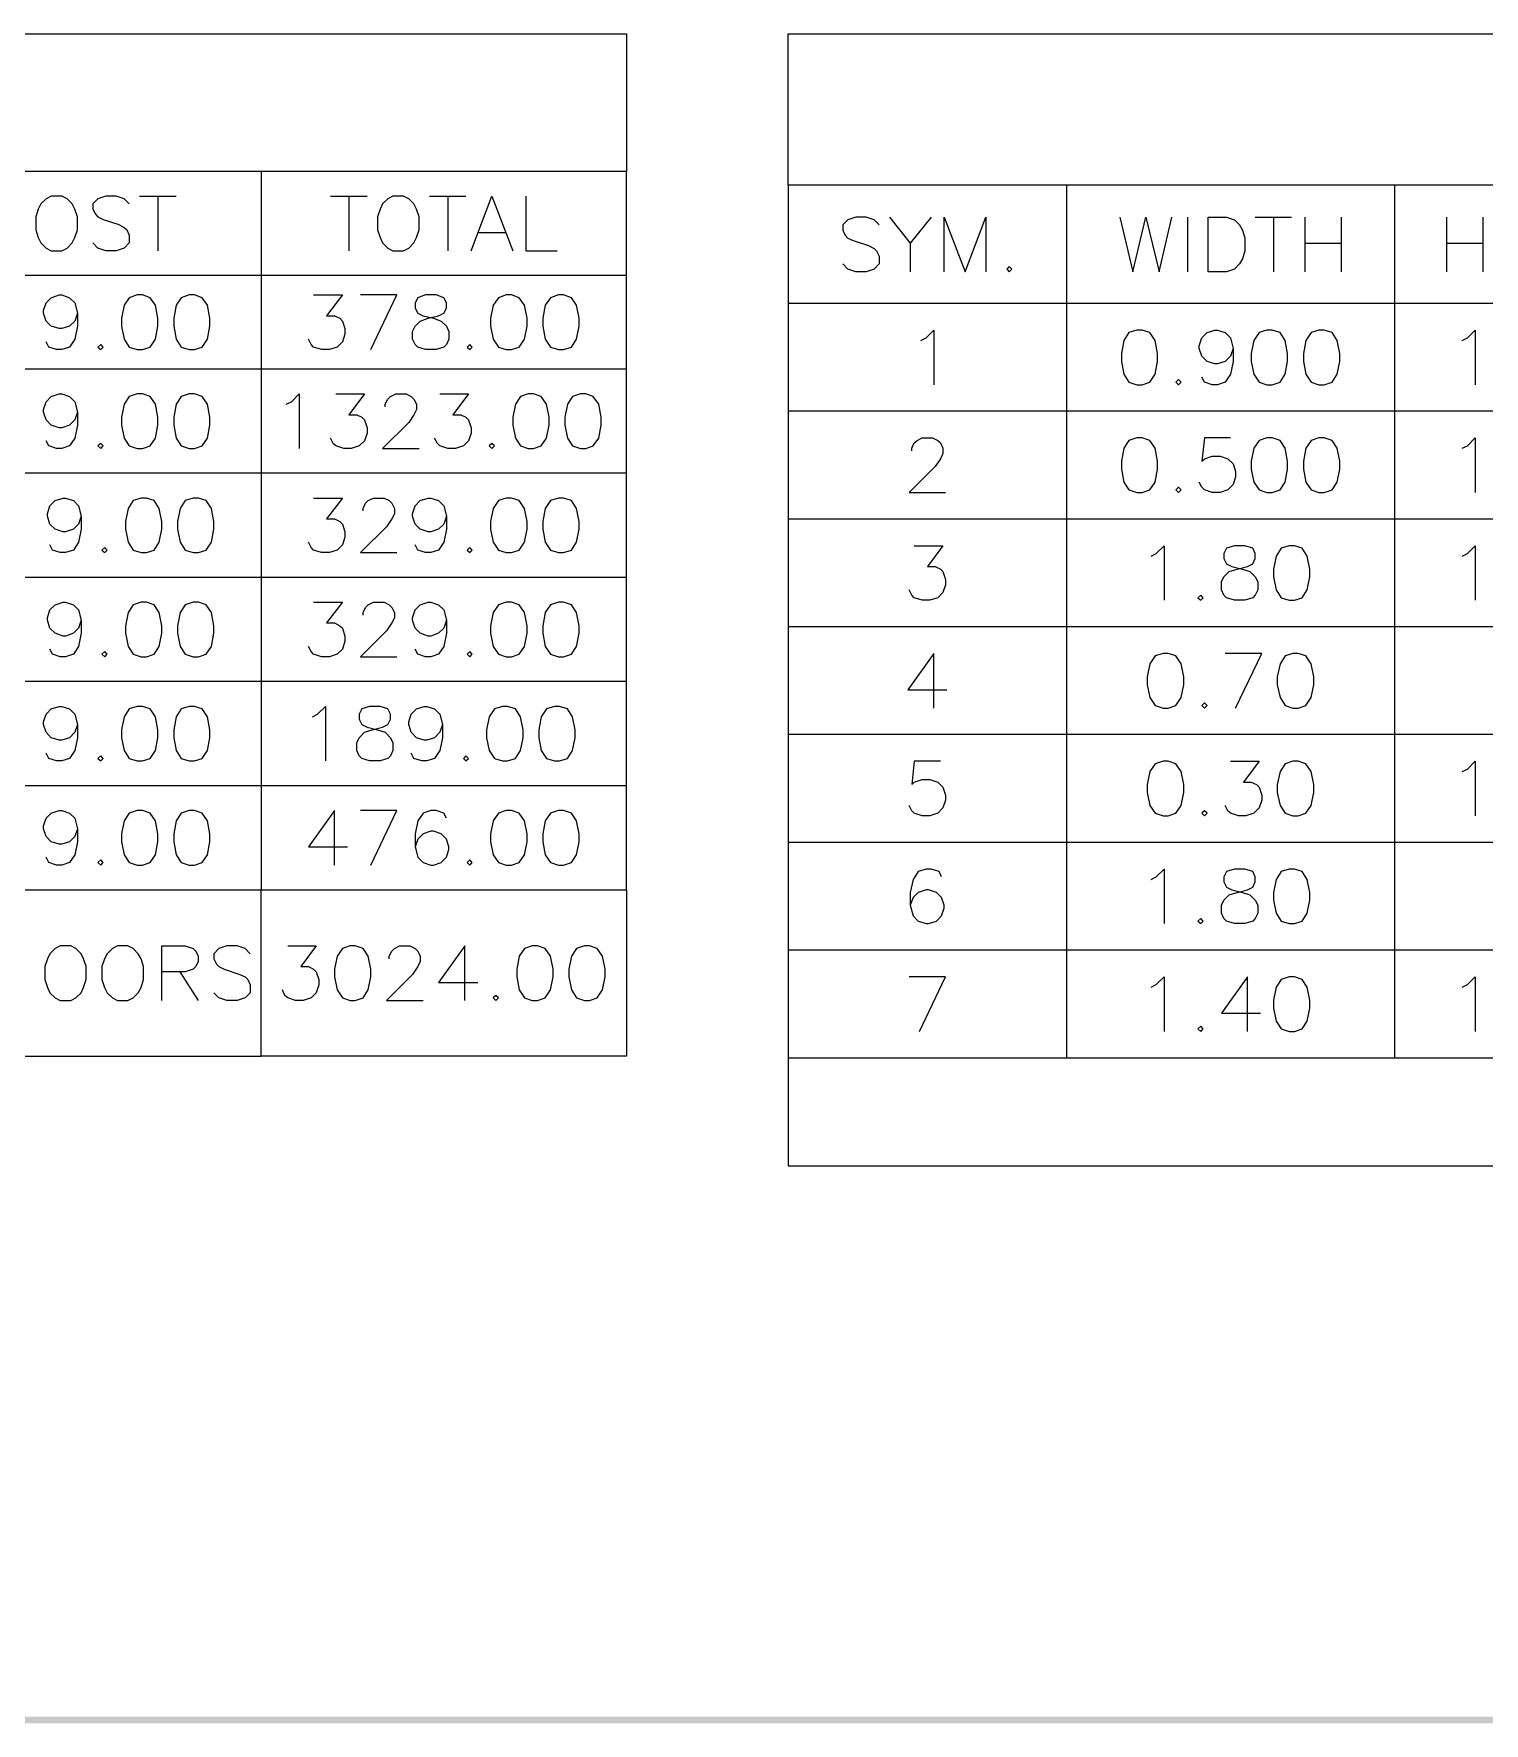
# Paper-space layout 'ISO A1' of a CAD drawing. Extents: x 0 to 817, y 0 to 553.
# Drawn here: x 308.7 to 441.4, y 0 to 154.6 of the extents above; entities that cross this region are included whole.
import ezdxf
from ezdxf.xclip import XClip

# ---------------------------------------------------------------- set-up
doc = ezdxf.new("R2010")
doc.units = 0
doc.header["$XCLIPFRAME"] = 0
doc.layers.add('Schedules', color=7, linetype='Continuous')
doc.layers.add('Text', color=7, linetype='Continuous')

# ---------------------------------------------------------------- blocks, each defined once
blk = doc.blocks.new('Viewport6')
at = {"linetype": 'Continuous', "lineweight": 25, "true_color": 0x000000}
blk.add_hatch(color=18, dxfattribs=at).paths.add_polyline_path([(764.45, 0), (0, 0), (0, 0.59), (764.45, 0.59)])
at = {"layer": 'Schedules', "color": 18, "linetype": 'Continuous', "lineweight": 25, "true_color": 0x000000}
for p, q in [((318.35, 139.75), (321.7, 139.75)), ((320.03, 139.75), (320.03, 134.75)), ((335.82, 139.75), (339.16, 139.75)), ((337.49, 139.75), (337.49, 134.75)), ((344.88, 139.75), (348.2, 139.75)), ((346.55, 139.75), (346.55, 134.75)), ((390.77, 137.82), (388.86, 135.45)), ((414.22, 137.82), (414.22, 132.82)), ((420.42, 137.82), (423.74, 137.82)), ((422.09, 137.82), (422.09, 132.82)), ((424.95, 137.82), (424.95, 132.82)), ((428.27, 137.82), (428.27, 132.82)), ((437.93, 137.82), (437.93, 132.82)), ((441.25, 137.82), (441.25, 132.82)), ((349.38, 136.42), (351.78, 136.42)), ((424.95, 135.45), (428.27, 135.45)), ((437.93, 135.45), (441.25, 135.45)), ((296.06, 76.27), (329.47, 76.27)), ((322.04, 68.75), (323.71, 66.15)), ((296.06, 61.03), (329.47, 61.03)), ((377.68, 60.88), (403.15, 60.88)), ((377.68, 60.88), (377.68, 51.01)), ((403.15, 60.88), (433.16, 60.88)), ((433.16, 60.88), (467.2, 60.88)), ((377.68, 51.01), (403.15, 51.01)), ((403.15, 51.01), (433.16, 51.01)), ((433.16, 51.01), (467.2, 51.01))]:
    blk.add_line(p, q, dxfattribs=at)
for points in [[(7.9, 142.01), (7.9, 154.61), (32.26, 154.61), (63.52, 154.61), (96.46, 154.61), (163.2, 154.61), (203.75, 154.61), (268.61, 154.61), (296.06, 154.61), (329.47, 154.61), (362.89, 154.61), (362.89, 142.01)], [(377.68, 140.74), (377.68, 154.61), (403.15, 154.61), (433.16, 154.61), (467.2, 154.61), (531.49, 154.61), (574.12, 154.61), (640.05, 154.61), (668.63, 154.61), (703.15, 154.61), (737.67, 154.61), (737.67, 140.74)], [(329.47, 142.01), (296.06, 142.01), (296.06, 132.49)], [(362.89, 132.49), (362.89, 142.01), (329.47, 142.01), (329.47, 132.49)], [(403.15, 140.74), (377.68, 140.74), (377.68, 129.92)], [(433.16, 140.74), (403.15, 140.74), (403.15, 129.92)], [(467.2, 140.74), (433.16, 140.74), (433.16, 129.92)], [(310.27, 139.75), (309.8, 139.51), (309.32, 139.05), (309.08, 138.56), (308.85, 137.84), (308.85, 136.66), (309.08, 135.96), (309.32, 135.47), (309.8, 135), (310.27, 134.75), (311.22, 134.75), (311.71, 135), (312.17, 135.47), (312.41, 135.96), (312.66, 136.66), (312.66, 137.84), (312.41, 138.56), (312.17, 139.05), (311.71, 139.51), (311.22, 139.75), (310.27, 139.75)], [(317.4, 139.05), (316.94, 139.51), (316.22, 139.75), (315.26, 139.75), (314.54, 139.51), (314.08, 139.05), (314.08, 138.56), (314.31, 138.09), (314.54, 137.84), (315.03, 137.61), (316.45, 137.14), (316.94, 136.89), (317.17, 136.66), (317.4, 136.19), (317.4, 135.47), (316.94, 135), (316.22, 134.75), (315.26, 134.75), (314.54, 135), (314.08, 135.47)], [(341.53, 139.75), (341.07, 139.51), (340.58, 139.05), (340.35, 138.56), (340.11, 137.84), (340.11, 136.66), (340.35, 135.96), (340.58, 135.47), (341.07, 135), (341.53, 134.75), (342.48, 134.75), (342.97, 135), (343.44, 135.47), (343.69, 135.96), (343.92, 136.66), (343.92, 137.84), (343.69, 138.56), (343.44, 139.05), (342.97, 139.51), (342.48, 139.75), (341.53, 139.75)], [(348.69, 134.75), (350.59, 139.75), (352.5, 134.75)], [(353.68, 139.75), (353.68, 134.75), (356.54, 134.75)], [(386, 137.12), (385.54, 137.59), (384.82, 137.82), (383.87, 137.82), (383.15, 137.59), (382.68, 137.12), (382.68, 136.63), (382.91, 136.17), (383.15, 135.91), (383.63, 135.68), (385.05, 135.22), (385.54, 134.96), (385.77, 134.73), (386, 134.26), (386, 133.54), (385.54, 133.06), (384.82, 132.82), (383.87, 132.82), (383.15, 133.06), (382.68, 133.54)], [(386.96, 137.82), (388.86, 135.45), (388.86, 132.82)], [(391.97, 132.82), (391.97, 137.82), (393.88, 132.82), (395.78, 137.82), (395.78, 132.82)], [(408.04, 137.82), (409.22, 132.82), (410.41, 137.82), (411.62, 132.82), (412.8, 137.82)], [(416.12, 132.82), (416.12, 137.82), (417.8, 137.82), (418.52, 137.59), (418.98, 137.12), (419.24, 136.63), (419.47, 135.91), (419.47, 134.73), (419.24, 134.01), (418.98, 133.54), (418.52, 133.06), (417.8, 132.82), (416.12, 132.82)], [(397.92, 133.31), (397.69, 133.06), (397.92, 132.82), (398.15, 133.06), (397.92, 133.31)], [(329.47, 132.49), (296.06, 132.49), (296.06, 123.91)], [(362.89, 123.91), (362.89, 132.49), (329.47, 132.49), (329.47, 123.91)], [(312.66, 129.04), (312.41, 128.32), (311.94, 127.85), (311.22, 127.62), (310.99, 127.62), (310.27, 127.85), (309.8, 128.32), (309.55, 129.04), (309.55, 129.27), (309.8, 129.99), (310.27, 130.45), (310.99, 130.71), (311.22, 130.71), (311.94, 130.45), (312.41, 129.99), (312.66, 129.04), (312.66, 127.85), (312.41, 126.66), (311.94, 125.94), (311.22, 125.71), (310.75, 125.71), (310.03, 125.94), (309.8, 126.41)], [(318.12, 130.71), (317.4, 130.45), (316.94, 129.76), (316.7, 128.57), (316.7, 127.85), (316.94, 126.66), (317.4, 125.94), (318.12, 125.71), (318.61, 125.71), (319.31, 125.94), (319.79, 126.66), (320.03, 127.85), (320.03, 128.57), (319.79, 129.76), (319.31, 130.45), (318.61, 130.71), (318.12, 130.71)], [(322.88, 130.71), (322.16, 130.45), (321.7, 129.76), (321.47, 128.57), (321.47, 127.85), (321.7, 126.66), (322.16, 125.94), (322.88, 125.71), (323.37, 125.71), (324.07, 125.94), (324.56, 126.66), (324.79, 127.85), (324.79, 128.57), (324.56, 129.76), (324.07, 130.45), (323.37, 130.71), (322.88, 130.71)], [(334.27, 130.71), (336.9, 130.71), (335.46, 128.8), (336.18, 128.8), (336.66, 128.57), (336.9, 128.32), (337.13, 127.62), (337.13, 127.13), (336.9, 126.41), (336.41, 125.94), (335.71, 125.71), (334.99, 125.71), (334.27, 125.94), (334.04, 126.18), (333.81, 126.66)], [(339.52, 125.71), (341.89, 130.71), (338.57, 130.71)], [(344.52, 130.71), (343.8, 130.45), (343.56, 129.99), (343.56, 129.5), (343.8, 129.04), (344.28, 128.8), (345.24, 128.57), (345.93, 128.32), (346.42, 127.85), (346.65, 127.36), (346.65, 126.66), (346.42, 126.18), (346.19, 125.94), (345.47, 125.71), (344.52, 125.71), (343.8, 125.94), (343.56, 126.18), (343.33, 126.66), (343.33, 127.36), (343.56, 127.85), (344.03, 128.32), (344.75, 128.57), (345.7, 128.8), (346.19, 129.04), (346.42, 129.5), (346.42, 129.99), (346.19, 130.45), (345.47, 130.71), (344.52, 130.71)], [(351.9, 130.71), (351.18, 130.45), (350.7, 129.76), (350.46, 128.57), (350.46, 127.85), (350.7, 126.66), (351.18, 125.94), (351.9, 125.71), (352.37, 125.71), (353.09, 125.94), (353.55, 126.66), (353.81, 127.85), (353.81, 128.57), (353.55, 129.76), (353.09, 130.45), (352.37, 130.71), (351.9, 130.71)], [(356.67, 130.71), (355.95, 130.45), (355.46, 129.76), (355.23, 128.57), (355.23, 127.85), (355.46, 126.66), (355.95, 125.94), (356.67, 125.71), (357.13, 125.71), (357.85, 125.94), (358.32, 126.66), (358.57, 127.85), (358.57, 128.57), (358.32, 129.76), (357.85, 130.45), (357.13, 130.71), (356.67, 130.71)], [(403.15, 129.92), (377.68, 129.92), (377.68, 120.06)], [(433.16, 129.92), (403.15, 129.92), (403.15, 120.06)], [(467.2, 129.92), (433.16, 129.92), (433.16, 120.06)], [(389.81, 126.54), (390.3, 126.77), (391.02, 127.49), (391.02, 122.49)], [(409.58, 127.49), (408.86, 127.26), (408.4, 126.54), (408.17, 125.35), (408.17, 124.63), (408.4, 123.45), (408.86, 122.73), (409.58, 122.49), (410.07, 122.49), (410.77, 122.73), (411.26, 123.45), (411.49, 124.63), (411.49, 125.35), (411.26, 126.54), (410.77, 127.26), (410.07, 127.49), (409.58, 127.49)], [(418.39, 125.82), (418.16, 125.1), (417.67, 124.63), (416.97, 124.4), (416.72, 124.4), (416.02, 124.63), (415.53, 125.1), (415.3, 125.82), (415.3, 126.05), (415.53, 126.77), (416.02, 127.26), (416.72, 127.49), (416.97, 127.49), (417.67, 127.26), (418.16, 126.77), (418.39, 125.82), (418.39, 124.63), (418.16, 123.45), (417.67, 122.73), (416.97, 122.49), (416.48, 122.49), (415.79, 122.73), (415.53, 123.19)], [(421.48, 127.49), (420.78, 127.26), (420.29, 126.54), (420.06, 125.35), (420.06, 124.63), (420.29, 123.45), (420.78, 122.73), (421.48, 122.49), (421.97, 122.49), (422.69, 122.73), (423.15, 123.45), (423.38, 124.63), (423.38, 125.35), (423.15, 126.54), (422.69, 127.26), (421.97, 127.49), (421.48, 127.49)], [(426.24, 127.49), (425.54, 127.26), (425.06, 126.54), (424.82, 125.35), (424.82, 124.63), (425.06, 123.45), (425.54, 122.73), (426.24, 122.49), (426.73, 122.49), (427.45, 122.73), (427.91, 123.45), (428.15, 124.63), (428.15, 125.35), (427.91, 126.54), (427.45, 127.26), (426.73, 127.49), (426.24, 127.49)], [(439.34, 126.54), (439.83, 126.77), (440.53, 127.49), (440.53, 122.49)], [(314.8, 126.18), (314.54, 125.94), (314.8, 125.71), (315.03, 125.94), (314.8, 126.18)], [(348.56, 126.18), (348.33, 125.94), (348.56, 125.71), (348.79, 125.94), (348.56, 126.18)], [(329.47, 123.91), (296.06, 123.91), (296.06, 114.39)], [(362.89, 114.39), (362.89, 123.91), (329.47, 123.91), (329.47, 114.39)], [(413.39, 122.96), (413.16, 122.73), (413.39, 122.49), (413.63, 122.73), (413.39, 122.96)], [(312.66, 119.98), (312.41, 119.28), (311.94, 118.79), (311.22, 118.56), (310.99, 118.56), (310.27, 118.79), (309.8, 119.28), (309.55, 119.98), (309.55, 120.23), (309.8, 120.93), (310.27, 121.42), (310.99, 121.65), (311.22, 121.65), (311.94, 121.42), (312.41, 120.93), (312.66, 119.98), (312.66, 118.79), (312.41, 117.61), (311.94, 116.89), (311.22, 116.65), (310.75, 116.65), (310.03, 116.89), (309.8, 117.37)], [(318.12, 121.65), (317.4, 121.42), (316.94, 120.7), (316.7, 119.51), (316.7, 118.79), (316.94, 117.61), (317.4, 116.89), (318.12, 116.65), (318.61, 116.65), (319.31, 116.89), (319.79, 117.61), (320.03, 118.79), (320.03, 119.51), (319.79, 120.7), (319.31, 121.42), (318.61, 121.65), (318.12, 121.65)], [(322.88, 121.65), (322.16, 121.42), (321.7, 120.7), (321.47, 119.51), (321.47, 118.79), (321.7, 117.61), (322.16, 116.89), (322.88, 116.65), (323.37, 116.65), (324.07, 116.89), (324.56, 117.61), (324.79, 118.79), (324.79, 119.51), (324.56, 120.7), (324.07, 121.42), (323.37, 121.65), (322.88, 121.65)], [(331.77, 120.7), (332.26, 120.93), (332.96, 121.65), (332.96, 116.65)], [(336.3, 121.65), (338.93, 121.65), (337.49, 119.74), (338.21, 119.74), (338.67, 119.51), (338.93, 119.28), (339.16, 118.56), (339.16, 118.07), (338.93, 117.37), (338.44, 116.89), (337.72, 116.65), (337.02, 116.65), (336.3, 116.89), (336.07, 117.12), (335.82, 117.61)], [(340.83, 120.46), (340.83, 120.7), (341.07, 121.18), (341.3, 121.42), (341.79, 121.65), (342.74, 121.65), (343.2, 121.42), (343.44, 121.18), (343.69, 120.7), (343.69, 120.23), (343.44, 119.74), (342.97, 119.02), (340.58, 116.65), (343.92, 116.65)], [(345.83, 121.65), (348.45, 121.65), (347.01, 119.74), (347.73, 119.74), (348.2, 119.51), (348.45, 119.28), (348.69, 118.56), (348.69, 118.07), (348.45, 117.37), (347.97, 116.89), (347.25, 116.65), (346.55, 116.65), (345.83, 116.89), (345.6, 117.12), (345.34, 117.61)], [(353.91, 121.65), (353.19, 121.42), (352.73, 120.7), (352.5, 119.51), (352.5, 118.79), (352.73, 117.61), (353.19, 116.89), (353.91, 116.65), (354.4, 116.65), (355.1, 116.89), (355.59, 117.61), (355.82, 118.79), (355.82, 119.51), (355.59, 120.7), (355.1, 121.42), (354.4, 121.65), (353.91, 121.65)], [(358.68, 121.65), (357.96, 121.42), (357.49, 120.7), (357.26, 119.51), (357.26, 118.79), (357.49, 117.61), (357.96, 116.89), (358.68, 116.65), (359.16, 116.65), (359.86, 116.89), (360.35, 117.61), (360.58, 118.79), (360.58, 119.51), (360.35, 120.7), (359.86, 121.42), (359.16, 121.65), (358.68, 121.65)], [(403.15, 120.06), (377.68, 120.06), (377.68, 110.2)], [(433.16, 120.06), (403.15, 120.06), (403.15, 110.2)], [(467.2, 120.06), (433.16, 120.06), (433.16, 110.2)], [(388.99, 116.44), (388.99, 116.67), (389.22, 117.16), (389.48, 117.39), (389.94, 117.63), (390.89, 117.63), (391.38, 117.39), (391.61, 117.16), (391.85, 116.67), (391.85, 116.21), (391.61, 115.72), (391.13, 115), (388.76, 112.63), (392.08, 112.63)], [(409.58, 117.63), (408.86, 117.39), (408.4, 116.67), (408.17, 115.49), (408.17, 114.77), (408.4, 113.58), (408.86, 112.86), (409.58, 112.63), (410.07, 112.63), (410.77, 112.86), (411.26, 113.58), (411.49, 114.77), (411.49, 115.49), (411.26, 116.67), (410.77, 117.39), (410.07, 117.63), (409.58, 117.63)], [(418.16, 117.63), (415.79, 117.63), (415.53, 115.49), (415.79, 115.72), (416.48, 115.95), (417.2, 115.95), (417.92, 115.72), (418.39, 115.26), (418.62, 114.54), (418.62, 114.05), (418.39, 113.35), (417.92, 112.86), (417.2, 112.63), (416.48, 112.63), (415.79, 112.86), (415.53, 113.1), (415.3, 113.58)], [(421.48, 117.63), (420.78, 117.39), (420.29, 116.67), (420.06, 115.49), (420.06, 114.77), (420.29, 113.58), (420.78, 112.86), (421.48, 112.63), (421.97, 112.63), (422.69, 112.86), (423.15, 113.58), (423.38, 114.77), (423.38, 115.49), (423.15, 116.67), (422.69, 117.39), (421.97, 117.63), (421.48, 117.63)], [(426.24, 117.63), (425.54, 117.39), (425.06, 116.67), (424.82, 115.49), (424.82, 114.77), (425.06, 113.58), (425.54, 112.86), (426.24, 112.63), (426.73, 112.63), (427.45, 112.86), (427.91, 113.58), (428.15, 114.77), (428.15, 115.49), (427.91, 116.67), (427.45, 117.39), (426.73, 117.63), (426.24, 117.63)], [(439.34, 116.67), (439.83, 116.91), (440.53, 117.63), (440.53, 112.63)], [(314.8, 117.12), (314.54, 116.89), (314.8, 116.65), (315.03, 116.89), (314.8, 117.12)], [(350.59, 117.12), (350.34, 116.89), (350.59, 116.65), (350.82, 116.89), (350.59, 117.12)], [(329.47, 114.39), (296.06, 114.39), (296.06, 104.86)], [(362.89, 104.86), (362.89, 114.39), (329.47, 114.39), (329.47, 104.86)], [(413.39, 113.1), (413.16, 112.86), (413.39, 112.63), (413.63, 112.86), (413.39, 113.1)], [(313, 110.45), (312.77, 109.73), (312.3, 109.27), (311.58, 109.03), (311.35, 109.03), (310.63, 109.27), (310.14, 109.73), (309.91, 110.45), (309.91, 110.68), (310.14, 111.4), (310.63, 111.89), (311.35, 112.12), (311.58, 112.12), (312.3, 111.89), (312.77, 111.4), (313, 110.45), (313, 109.27), (312.77, 108.08), (312.3, 107.36), (311.58, 107.13), (311.09, 107.13), (310.39, 107.36), (310.14, 107.83)], [(318.48, 112.12), (317.76, 111.89), (317.3, 111.17), (317.06, 109.98), (317.06, 109.27), (317.3, 108.08), (317.76, 107.36), (318.48, 107.13), (318.97, 107.13), (319.67, 107.36), (320.15, 108.08), (320.39, 109.27), (320.39, 109.98), (320.15, 111.17), (319.67, 111.89), (318.97, 112.12), (318.48, 112.12)], [(323.24, 112.12), (322.52, 111.89), (322.06, 111.17), (321.82, 109.98), (321.82, 109.27), (322.06, 108.08), (322.52, 107.36), (323.24, 107.13), (323.73, 107.13), (324.43, 107.36), (324.92, 108.08), (325.15, 109.27), (325.15, 109.98), (324.92, 111.17), (324.43, 111.89), (323.73, 112.12), (323.24, 112.12)], [(334.27, 112.12), (336.9, 112.12), (335.46, 110.22), (336.18, 110.22), (336.66, 109.98), (336.9, 109.73), (337.13, 109.03), (337.13, 108.55), (336.9, 107.83), (336.41, 107.36), (335.71, 107.13), (334.99, 107.13), (334.27, 107.36), (334.04, 107.59), (333.81, 108.08)], [(338.8, 110.94), (338.8, 111.17), (339.03, 111.64), (339.27, 111.89), (339.75, 112.12), (340.71, 112.12), (341.17, 111.89), (341.43, 111.64), (341.66, 111.17), (341.66, 110.68), (341.43, 110.22), (340.94, 109.5), (338.57, 107.13), (341.89, 107.13)], [(346.42, 110.45), (346.19, 109.73), (345.7, 109.27), (344.98, 109.03), (344.75, 109.03), (344.03, 109.27), (343.56, 109.73), (343.33, 110.45), (343.33, 110.68), (343.56, 111.4), (344.03, 111.89), (344.75, 112.12), (344.98, 112.12), (345.7, 111.89), (346.19, 111.4), (346.42, 110.45), (346.42, 109.27), (346.19, 108.08), (345.7, 107.36), (344.98, 107.13), (344.52, 107.13), (343.8, 107.36), (343.56, 107.83)], [(351.9, 112.12), (351.18, 111.89), (350.7, 111.17), (350.46, 109.98), (350.46, 109.27), (350.7, 108.08), (351.18, 107.36), (351.9, 107.13), (352.37, 107.13), (353.09, 107.36), (353.55, 108.08), (353.81, 109.27), (353.81, 109.98), (353.55, 111.17), (353.09, 111.89), (352.37, 112.12), (351.9, 112.12)], [(356.67, 112.12), (355.95, 111.89), (355.46, 111.17), (355.23, 109.98), (355.23, 109.27), (355.46, 108.08), (355.95, 107.36), (356.67, 107.13), (357.13, 107.13), (357.85, 107.36), (358.32, 108.08), (358.57, 109.27), (358.57, 109.98), (358.32, 111.17), (357.85, 111.89), (357.13, 112.12), (356.67, 112.12)], [(403.15, 110.2), (377.68, 110.2), (377.68, 100.33)], [(433.16, 110.2), (403.15, 110.2), (403.15, 100.33)], [(467.2, 110.2), (433.16, 110.2), (433.16, 100.33)], [(315.16, 107.59), (314.9, 107.36), (315.16, 107.13), (315.39, 107.36), (315.16, 107.59)], [(348.56, 107.59), (348.33, 107.36), (348.56, 107.13), (348.79, 107.36), (348.56, 107.59)], [(389.22, 107.76), (391.85, 107.76), (390.43, 105.86), (391.13, 105.86), (391.61, 105.62), (391.85, 105.39), (392.08, 104.67), (392.08, 104.19), (391.85, 103.49), (391.38, 103), (390.66, 102.77), (389.94, 102.77), (389.22, 103), (388.99, 103.23), (388.76, 103.72)], [(410.9, 106.81), (411.36, 107.04), (412.08, 107.76), (412.08, 102.77)], [(418.52, 107.76), (417.8, 107.53), (417.56, 107.04), (417.56, 106.58), (417.8, 106.09), (418.28, 105.86), (419.24, 105.62), (419.93, 105.39), (420.42, 104.9), (420.65, 104.44), (420.65, 103.72), (420.42, 103.23), (420.19, 103), (419.47, 102.77), (418.52, 102.77), (417.8, 103), (417.56, 103.23), (417.33, 103.72), (417.33, 104.44), (417.56, 104.9), (418.03, 105.39), (418.75, 105.62), (419.7, 105.86), (420.19, 106.09), (420.42, 106.58), (420.42, 107.04), (420.19, 107.53), (419.47, 107.76), (418.52, 107.76)], [(423.51, 107.76), (422.79, 107.53), (422.33, 106.81), (422.09, 105.62), (422.09, 104.9), (422.33, 103.72), (422.79, 103), (423.51, 102.77), (424, 102.77), (424.7, 103), (425.18, 103.72), (425.42, 104.9), (425.42, 105.62), (425.18, 106.81), (424.7, 107.53), (424, 107.76), (423.51, 107.76)], [(439.34, 106.81), (439.83, 107.04), (440.53, 107.76), (440.53, 102.77)], [(329.47, 104.86), (296.06, 104.86), (296.06, 95.32)], [(362.89, 95.32), (362.89, 104.86), (329.47, 104.86), (329.47, 95.32)], [(313, 100.93), (312.77, 100.21), (312.3, 99.74), (311.58, 99.49), (311.35, 99.49), (310.63, 99.74), (310.14, 100.21), (309.91, 100.93), (309.91, 101.16), (310.14, 101.88), (310.63, 102.34), (311.35, 102.6), (311.58, 102.6), (312.3, 102.34), (312.77, 101.88), (313, 100.93), (313, 99.74), (312.77, 98.53), (312.3, 97.83), (311.58, 97.58), (311.09, 97.58), (310.39, 97.83), (310.14, 98.3)], [(318.48, 102.6), (317.76, 102.34), (317.3, 101.65), (317.06, 100.44), (317.06, 99.74), (317.3, 98.53), (317.76, 97.83), (318.48, 97.58), (318.97, 97.58), (319.67, 97.83), (320.15, 98.53), (320.39, 99.74), (320.39, 100.44), (320.15, 101.65), (319.67, 102.34), (318.97, 102.6), (318.48, 102.6)], [(323.24, 102.6), (322.52, 102.34), (322.06, 101.65), (321.82, 100.44), (321.82, 99.74), (322.06, 98.53), (322.52, 97.83), (323.24, 97.58), (323.73, 97.58), (324.43, 97.83), (324.92, 98.53), (325.15, 99.74), (325.15, 100.44), (324.92, 101.65), (324.43, 102.34), (323.73, 102.6), (323.24, 102.6)], [(334.27, 102.6), (336.9, 102.6), (335.46, 100.69), (336.18, 100.69), (336.66, 100.44), (336.9, 100.21), (337.13, 99.49), (337.13, 99.02), (336.9, 98.3), (336.41, 97.83), (335.71, 97.58), (334.99, 97.58), (334.27, 97.83), (334.04, 98.07), (333.81, 98.53)], [(338.8, 101.39), (338.8, 101.65), (339.03, 102.11), (339.27, 102.34), (339.75, 102.6), (340.71, 102.6), (341.17, 102.34), (341.43, 102.11), (341.66, 101.65), (341.66, 101.16), (341.43, 100.69), (340.94, 99.97), (338.57, 97.58), (341.89, 97.58)], [(346.42, 100.93), (346.19, 100.21), (345.7, 99.74), (344.98, 99.49), (344.75, 99.49), (344.03, 99.74), (343.56, 100.21), (343.33, 100.93), (343.33, 101.16), (343.56, 101.88), (344.03, 102.34), (344.75, 102.6), (344.98, 102.6), (345.7, 102.34), (346.19, 101.88), (346.42, 100.93), (346.42, 99.74), (346.19, 98.53), (345.7, 97.83), (344.98, 97.58), (344.52, 97.58), (343.8, 97.83), (343.56, 98.3)], [(351.9, 102.6), (351.18, 102.34), (350.7, 101.65), (350.46, 100.44), (350.46, 99.74), (350.7, 98.53), (351.18, 97.83), (351.9, 97.58), (352.37, 97.58), (353.09, 97.83), (353.55, 98.53), (353.81, 99.74), (353.81, 100.44), (353.55, 101.65), (353.09, 102.34), (352.37, 102.6), (351.9, 102.6)], [(356.67, 102.6), (355.95, 102.34), (355.46, 101.65), (355.23, 100.44), (355.23, 99.74), (355.46, 98.53), (355.95, 97.83), (356.67, 97.58), (357.13, 97.58), (357.85, 97.83), (358.32, 98.53), (358.57, 99.74), (358.57, 100.44), (358.32, 101.65), (357.85, 102.34), (357.13, 102.6), (356.67, 102.6)], [(415.43, 103.23), (415.17, 103), (415.43, 102.77), (415.66, 103), (415.43, 103.23)], [(403.15, 100.33), (377.68, 100.33), (377.68, 90.47)], [(433.16, 100.33), (403.15, 100.33), (403.15, 90.47)], [(467.2, 100.33), (433.16, 100.33), (433.16, 90.47)], [(315.16, 98.07), (314.9, 97.83), (315.16, 97.58), (315.39, 97.83), (315.16, 98.07)], [(348.56, 98.07), (348.33, 97.83), (348.56, 97.58), (348.79, 97.83), (348.56, 98.07)], [(391.02, 92.9), (391.02, 97.9), (388.63, 94.58), (392.21, 94.58)], [(411.98, 97.9), (411.26, 97.67), (410.77, 96.95), (410.54, 95.76), (410.54, 95.04), (410.77, 93.86), (411.26, 93.14), (411.98, 92.9), (412.44, 92.9), (413.16, 93.14), (413.63, 93.86), (413.88, 95.04), (413.88, 95.76), (413.63, 96.95), (413.16, 97.67), (412.44, 97.9), (411.98, 97.9)], [(418.62, 92.9), (421.01, 97.9), (417.67, 97.9)], [(423.87, 97.9), (423.15, 97.67), (422.69, 96.95), (422.43, 95.76), (422.43, 95.04), (422.69, 93.86), (423.15, 93.14), (423.87, 92.9), (424.34, 92.9), (425.06, 93.14), (425.54, 93.86), (425.78, 95.04), (425.78, 95.76), (425.54, 96.95), (425.06, 97.67), (424.34, 97.9), (423.87, 97.9)], [(329.47, 95.32), (296.06, 95.32), (296.06, 85.79)], [(362.89, 85.79), (362.89, 95.32), (329.47, 95.32), (329.47, 85.79)], [(312.66, 91.4), (312.41, 90.68), (311.94, 90.19), (311.22, 89.96), (310.99, 89.96), (310.27, 90.19), (309.8, 90.68), (309.55, 91.4), (309.55, 91.63), (309.8, 92.35), (310.27, 92.82), (310.99, 93.05), (311.22, 93.05), (311.94, 92.82), (312.41, 92.35), (312.66, 91.4), (312.66, 90.19), (312.41, 89.01), (311.94, 88.29), (311.22, 88.06), (310.75, 88.06), (310.03, 88.29), (309.8, 88.78)], [(318.12, 93.05), (317.4, 92.82), (316.94, 92.1), (316.7, 90.91), (316.7, 90.19), (316.94, 89.01), (317.4, 88.29), (318.12, 88.06), (318.61, 88.06), (319.31, 88.29), (319.79, 89.01), (320.03, 90.19), (320.03, 90.91), (319.79, 92.1), (319.31, 92.82), (318.61, 93.05), (318.12, 93.05)], [(322.88, 93.05), (322.16, 92.82), (321.7, 92.1), (321.47, 90.91), (321.47, 90.19), (321.7, 89.01), (322.16, 88.29), (322.88, 88.06), (323.37, 88.06), (324.07, 88.29), (324.56, 89.01), (324.79, 90.19), (324.79, 90.91), (324.56, 92.1), (324.07, 92.82), (323.37, 93.05), (322.88, 93.05)], [(334.17, 92.1), (334.63, 92.35), (335.35, 93.05), (335.35, 88.06)], [(339.39, 93.05), (338.67, 92.82), (338.44, 92.35), (338.44, 91.87), (338.67, 91.4), (339.16, 91.15), (340.11, 90.91), (340.83, 90.68), (341.3, 90.19), (341.53, 89.73), (341.53, 89.01), (341.3, 88.54), (341.07, 88.29), (340.35, 88.06), (339.39, 88.06), (338.67, 88.29), (338.44, 88.54), (338.21, 89.01), (338.21, 89.73), (338.44, 90.19), (338.93, 90.68), (339.63, 90.91), (340.58, 91.15), (341.07, 91.4), (341.3, 91.87), (341.3, 92.35), (341.07, 92.82), (340.35, 93.05), (339.39, 93.05)], [(346.06, 91.4), (345.83, 90.68), (345.34, 90.19), (344.64, 89.96), (344.39, 89.96), (343.69, 90.19), (343.2, 90.68), (342.97, 91.4), (342.97, 91.63), (343.2, 92.35), (343.69, 92.82), (344.39, 93.05), (344.64, 93.05), (345.34, 92.82), (345.83, 92.35), (346.06, 91.4), (346.06, 90.19), (345.83, 89.01), (345.34, 88.29), (344.64, 88.06), (344.16, 88.06), (343.44, 88.29), (343.2, 88.78)], [(351.54, 93.05), (350.82, 92.82), (350.34, 92.1), (350.1, 90.91), (350.1, 90.19), (350.34, 89.01), (350.82, 88.29), (351.54, 88.06), (352.01, 88.06), (352.73, 88.29), (353.19, 89.01), (353.45, 90.19), (353.45, 90.91), (353.19, 92.1), (352.73, 92.82), (352.01, 93.05), (351.54, 93.05)], [(356.31, 93.05), (355.59, 92.82), (355.1, 92.1), (354.87, 90.91), (354.87, 90.19), (355.1, 89.01), (355.59, 88.29), (356.31, 88.06), (356.77, 88.06), (357.49, 88.29), (357.96, 89.01), (358.21, 90.19), (358.21, 90.91), (357.96, 92.1), (357.49, 92.82), (356.77, 93.05), (356.31, 93.05)], [(415.79, 93.37), (415.53, 93.14), (415.79, 92.9), (416.02, 93.14), (415.79, 93.37)], [(403.15, 90.47), (377.68, 90.47), (377.68, 80.6)], [(433.16, 90.47), (403.15, 90.47), (403.15, 80.6)], [(467.2, 90.47), (433.16, 90.47), (433.16, 80.6)], [(314.8, 88.54), (314.54, 88.29), (314.8, 88.06), (315.03, 88.29), (314.8, 88.54)], [(348.2, 88.54), (347.97, 88.29), (348.2, 88.06), (348.45, 88.29), (348.2, 88.54)], [(391.61, 88.03), (389.22, 88.03), (388.99, 85.9), (389.22, 86.13), (389.94, 86.36), (390.66, 86.36), (391.38, 86.13), (391.85, 85.66), (392.08, 84.94), (392.08, 84.46), (391.85, 83.76), (391.38, 83.27), (390.66, 83.04), (389.94, 83.04), (389.22, 83.27), (388.99, 83.5), (388.76, 83.99)], [(411.98, 88.03), (411.26, 87.8), (410.77, 87.08), (410.54, 85.9), (410.54, 85.18), (410.77, 83.99), (411.26, 83.27), (411.98, 83.04), (412.44, 83.04), (413.16, 83.27), (413.63, 83.99), (413.88, 85.18), (413.88, 85.9), (413.63, 87.08), (413.16, 87.8), (412.44, 88.03), (411.98, 88.03)], [(418.16, 88.03), (420.78, 88.03), (419.34, 86.13), (420.06, 86.13), (420.53, 85.9), (420.78, 85.66), (421.01, 84.94), (421.01, 84.46), (420.78, 83.76), (420.29, 83.27), (419.57, 83.04), (418.88, 83.04), (418.16, 83.27), (417.92, 83.5), (417.67, 83.99)], [(423.87, 88.03), (423.15, 87.8), (422.69, 87.08), (422.43, 85.9), (422.43, 85.18), (422.69, 83.99), (423.15, 83.27), (423.87, 83.04), (424.34, 83.04), (425.06, 83.27), (425.54, 83.99), (425.78, 85.18), (425.78, 85.9), (425.54, 87.08), (425.06, 87.8), (424.34, 88.03), (423.87, 88.03)], [(439.34, 87.08), (439.83, 87.31), (440.53, 88.03), (440.53, 83.04)], [(329.47, 85.79), (296.06, 85.79), (296.06, 76.27)], [(362.89, 76.27), (362.89, 85.79), (329.47, 85.79), (329.47, 76.27)], [(312.66, 81.85), (312.41, 81.16), (311.94, 80.67), (311.22, 80.44), (310.99, 80.44), (310.27, 80.67), (309.8, 81.16), (309.55, 81.85), (309.55, 82.11), (309.8, 82.81), (310.27, 83.29), (310.99, 83.53), (311.22, 83.53), (311.94, 83.29), (312.41, 82.81), (312.66, 81.85), (312.66, 80.67), (312.41, 79.48), (311.94, 78.76), (311.22, 78.53), (310.75, 78.53), (310.03, 78.76), (309.8, 79.25)], [(318.12, 83.53), (317.4, 83.29), (316.94, 82.57), (316.7, 81.39), (316.7, 80.67), (316.94, 79.48), (317.4, 78.76), (318.12, 78.53), (318.61, 78.53), (319.31, 78.76), (319.79, 79.48), (320.03, 80.67), (320.03, 81.39), (319.79, 82.57), (319.31, 83.29), (318.61, 83.53), (318.12, 83.53)], [(322.88, 83.53), (322.16, 83.29), (321.7, 82.57), (321.47, 81.39), (321.47, 80.67), (321.7, 79.48), (322.16, 78.76), (322.88, 78.53), (323.37, 78.53), (324.07, 78.76), (324.56, 79.48), (324.79, 80.67), (324.79, 81.39), (324.56, 82.57), (324.07, 83.29), (323.37, 83.53), (322.88, 83.53)], [(336.18, 78.53), (336.18, 83.53), (333.81, 80.2), (337.36, 80.2)], [(339.52, 78.53), (341.89, 83.53), (338.57, 83.53)], [(346.42, 82.81), (346.19, 83.29), (345.47, 83.53), (344.98, 83.53), (344.28, 83.29), (343.8, 82.57), (343.56, 81.39), (343.56, 80.2), (343.8, 79.25), (344.28, 78.76), (344.98, 78.53), (345.24, 78.53), (345.93, 78.76), (346.42, 79.25), (346.65, 79.95), (346.65, 80.2), (346.42, 80.9), (345.93, 81.39), (345.24, 81.62), (344.98, 81.62), (344.28, 81.39), (343.8, 80.9), (343.56, 80.2)], [(351.9, 83.53), (351.18, 83.29), (350.7, 82.57), (350.46, 81.39), (350.46, 80.67), (350.7, 79.48), (351.18, 78.76), (351.9, 78.53), (352.37, 78.53), (353.09, 78.76), (353.55, 79.48), (353.81, 80.67), (353.81, 81.39), (353.55, 82.57), (353.09, 83.29), (352.37, 83.53), (351.9, 83.53)], [(356.67, 83.53), (355.95, 83.29), (355.46, 82.57), (355.23, 81.39), (355.23, 80.67), (355.46, 79.48), (355.95, 78.76), (356.67, 78.53), (357.13, 78.53), (357.85, 78.76), (358.32, 79.48), (358.57, 80.67), (358.57, 81.39), (358.32, 82.57), (357.85, 83.29), (357.13, 83.53), (356.67, 83.53)], [(415.79, 83.5), (415.53, 83.27), (415.79, 83.04), (416.02, 83.27), (415.79, 83.5)], [(403.15, 80.6), (377.68, 80.6), (377.68, 70.74)], [(433.16, 80.6), (403.15, 80.6), (403.15, 70.74)], [(467.2, 80.6), (433.16, 80.6), (433.16, 70.74)], [(314.8, 79), (314.54, 78.76), (314.8, 78.53), (315.03, 78.76), (314.8, 79)], [(348.56, 79), (348.33, 78.76), (348.56, 78.53), (348.79, 78.76), (348.56, 79)], [(391.72, 77.45), (391.49, 77.94), (390.77, 78.17), (390.3, 78.17), (389.58, 77.94), (389.12, 77.22), (388.86, 76.03), (388.86, 74.85), (389.12, 73.89), (389.58, 73.41), (390.3, 73.18), (390.53, 73.18), (391.25, 73.41), (391.72, 73.89), (391.97, 74.59), (391.97, 74.85), (391.72, 75.55), (391.25, 76.03), (390.53, 76.27), (390.3, 76.27), (389.58, 76.03), (389.12, 75.55), (388.86, 74.85)], [(410.9, 77.22), (411.36, 77.45), (412.08, 78.17), (412.08, 73.18)], [(418.52, 78.17), (417.8, 77.94), (417.56, 77.45), (417.56, 76.99), (417.8, 76.5), (418.28, 76.27), (419.24, 76.03), (419.93, 75.8), (420.42, 75.31), (420.65, 74.85), (420.65, 74.13), (420.42, 73.64), (420.19, 73.41), (419.47, 73.18), (418.52, 73.18), (417.8, 73.41), (417.56, 73.64), (417.33, 74.13), (417.33, 74.85), (417.56, 75.31), (418.03, 75.8), (418.75, 76.03), (419.7, 76.27), (420.19, 76.5), (420.42, 76.99), (420.42, 77.45), (420.19, 77.94), (419.47, 78.17), (418.52, 78.17)], [(423.51, 78.17), (422.79, 77.94), (422.33, 77.22), (422.09, 76.03), (422.09, 75.31), (422.33, 74.13), (422.79, 73.41), (423.51, 73.18), (424, 73.18), (424.7, 73.41), (425.18, 74.13), (425.42, 75.31), (425.42, 76.03), (425.18, 77.22), (424.7, 77.94), (424, 78.17), (423.51, 78.17)], [(362.89, 61.03), (329.47, 61.03), (329.47, 76.27), (362.89, 76.27), (362.89, 61.03)], [(415.43, 73.64), (415.17, 73.41), (415.43, 73.18), (415.66, 73.41), (415.43, 73.64)], [(311.09, 71.14), (310.63, 70.91), (310.14, 70.42), (309.91, 69.96), (309.67, 69.24), (309.67, 68.05), (309.91, 67.33), (310.14, 66.85), (310.63, 66.38), (311.09, 66.15), (312.05, 66.15), (312.53, 66.38), (313, 66.85), (313.23, 67.33), (313.46, 68.05), (313.46, 69.24), (313.23, 69.96), (313, 70.42), (312.53, 70.91), (312.05, 71.14), (311.09, 71.14)], [(316.32, 71.14), (315.86, 70.91), (315.37, 70.42), (315.14, 69.96), (314.9, 69.24), (314.9, 68.05), (315.14, 67.33), (315.37, 66.85), (315.86, 66.38), (316.32, 66.15), (317.27, 66.15), (317.76, 66.38), (318.23, 66.85), (318.48, 67.33), (318.71, 68.05), (318.71, 69.24), (318.48, 69.96), (318.23, 70.42), (317.76, 70.91), (317.27, 71.14), (316.32, 71.14)], [(320.39, 66.15), (320.39, 71.14), (322.52, 71.14), (323.24, 70.91), (323.48, 70.66), (323.71, 70.19), (323.71, 69.7), (323.48, 69.24), (323.24, 69.01), (322.52, 68.75), (320.39, 68.75)], [(328.47, 70.42), (328.01, 70.91), (327.29, 71.14), (326.33, 71.14), (325.61, 70.91), (325.15, 70.42), (325.15, 69.96), (325.38, 69.47), (325.61, 69.24), (326.1, 69.01), (327.52, 68.52), (328.01, 68.29), (328.24, 68.05), (328.47, 67.57), (328.47, 66.85), (328.01, 66.38), (327.29, 66.15), (326.33, 66.15), (325.61, 66.38), (325.15, 66.85)], [(331.9, 71.14), (334.5, 71.14), (333.09, 69.24), (333.81, 69.24), (334.27, 69.01), (334.5, 68.75), (334.76, 68.05), (334.76, 67.57), (334.5, 66.85), (334.04, 66.38), (333.32, 66.15), (332.6, 66.15), (331.9, 66.38), (331.65, 66.61), (331.41, 67.1)], [(337.62, 71.14), (336.9, 70.91), (336.41, 70.19), (336.18, 69.01), (336.18, 68.29), (336.41, 67.1), (336.9, 66.38), (337.62, 66.15), (338.08, 66.15), (338.8, 66.38), (339.27, 67.1), (339.52, 68.29), (339.52, 69.01), (339.27, 70.19), (338.8, 70.91), (338.08, 71.14), (337.62, 71.14)], [(341.17, 69.96), (341.17, 70.19), (341.43, 70.66), (341.66, 70.91), (342.12, 71.14), (343.08, 71.14), (343.56, 70.91), (343.8, 70.66), (344.03, 70.19), (344.03, 69.7), (343.8, 69.24), (343.33, 68.52), (340.94, 66.15), (344.28, 66.15)], [(348.09, 66.15), (348.09, 71.14), (345.7, 67.8), (349.28, 67.8)], [(354.27, 71.14), (353.55, 70.91), (353.09, 70.19), (352.86, 69.01), (352.86, 68.29), (353.09, 67.1), (353.55, 66.38), (354.27, 66.15), (354.76, 66.15), (355.46, 66.38), (355.95, 67.1), (356.18, 68.29), (356.18, 69.01), (355.95, 70.19), (355.46, 70.91), (354.76, 71.14), (354.27, 71.14)], [(359.04, 71.14), (358.32, 70.91), (357.85, 70.19), (357.62, 69.01), (357.62, 68.29), (357.85, 67.1), (358.32, 66.38), (359.04, 66.15), (359.52, 66.15), (360.22, 66.38), (360.71, 67.1), (360.94, 68.29), (360.94, 69.01), (360.71, 70.19), (360.22, 70.91), (359.52, 71.14), (359.04, 71.14)], [(403.15, 70.74), (377.68, 70.74), (377.68, 60.88)], [(433.16, 70.74), (403.15, 70.74), (403.15, 60.88)], [(467.2, 70.74), (433.16, 70.74), (433.16, 60.88)], [(389.71, 63.31), (392.08, 68.31), (388.76, 68.31)], [(410.9, 67.35), (411.36, 67.61), (412.08, 68.31), (412.08, 63.31)], [(419.7, 63.31), (419.7, 68.31), (417.33, 64.98), (420.89, 64.98)], [(423.51, 68.31), (422.79, 68.07), (422.33, 67.35), (422.09, 66.17), (422.09, 65.45), (422.33, 64.26), (422.79, 63.54), (423.51, 63.31), (424, 63.31), (424.7, 63.54), (425.18, 64.26), (425.42, 65.45), (425.42, 66.17), (425.18, 67.35), (424.7, 68.07), (424, 68.31), (423.51, 68.31)], [(439.34, 67.35), (439.83, 67.61), (440.53, 68.31), (440.53, 63.31)], [(350.95, 66.61), (350.7, 66.38), (350.95, 66.15), (351.18, 66.38), (350.95, 66.61)], [(415.43, 63.8), (415.17, 63.54), (415.43, 63.31), (415.66, 63.54), (415.43, 63.8)]]:
    blk.add_lwpolyline(points, dxfattribs=at)

psp = doc.layouts.new('ISO A1')

# ---------------------------------------------------------------- block references
at = {"layer": 'Text', "color": 7, "linetype": 'Continuous', "lineweight": 25}
ref = psp.add_blockref('Viewport6', (0, 0), dxfattribs=at)
XClip(ref).set_block_clipping_path([(0, 0), (829.4124879777, 558.4124870243)])

doc.saveas('drawing.dxf')
